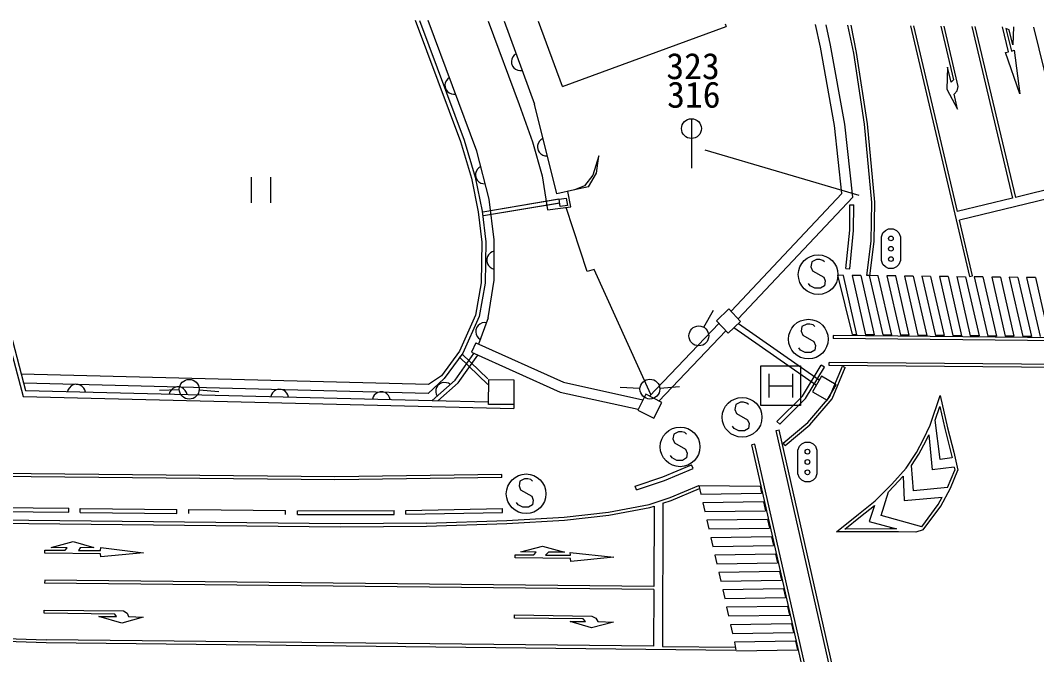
# Model space of a CAD drawing. Units: millimetres, scale not verified. Extents: x 40000 to 680000, y 20000 to 380000.
# Drawn here: x 68661 to 119900, y 293878 to 325867 of the extents above; entities that cross this region are included whole.
import ezdxf
from ezdxf.enums import TextEntityAlignment as Align

# ---------------------------------------------------------------- set-up
doc = ezdxf.new("R2010")
doc.units = ezdxf.units.MM
doc.header["$LTSCALE"] = 1000
for name, color, linetype, lineweight in [('M-BGD', 7, 'Continuous', 25), ('M-BGD-EXST', 7, 'Continuous', 25), ('M-STR-STRC', 7, 'Continuous', 25)]:
    doc.layers.add(name, color=color, linetype=linetype, lineweight=lineweight)
doc.styles.add('ＭＳ ゴシック', font='')
doc.styles.get('ＭＳ ゴシック').set_extended_font_data('MS Gothic')

msp = doc.modelspace()

# ---------------------------------------------------------------- linework, layer by layer
at = {"layer": 'M-BGD'}
for p, q in [((88567, 325867), (90848, 319764)), ((88782, 325865), (91038, 319827)), ((91679, 319268), (89224, 325860)), ((92247, 325827), (93810, 321614)), ((93053, 325818), (94581, 321642)), ((96002, 322529), (94793, 325800)), ((96002, 322529), (104239, 325562)), ((104189, 325698), (104239, 325562)), ((109004, 324512), (108752, 325649)), ((109514, 324614), (109286, 325643)), ((110677, 324218), (110386, 325631)), ((110825, 324244), (110540, 325629)), ((113533, 325597), (116519, 312953)), ((113687, 325595), (115900, 316228)), ((115071, 325580), (115703, 322862)), ((115948, 322532), (115231, 325578)), ((116624, 325563), (118681, 316903)), ((116779, 325562), (118827, 316938)), ((118473, 324283), (118175, 325547)), ((118518, 325389), (118352, 325457)), ((118352, 325457), (118636, 324311)), ((118697, 324639), (118518, 325389)), ((118735, 325541), (118697, 324639)), ((121549, 318197), (119753, 325530)), ((109709, 320564), (109004, 324512)), ((110224, 320638), (109514, 324614)), ((118636, 324311), (118760, 324354)), ((118760, 324354), (119049, 322152)), ((93443, 323914), (93424, 323811)), ((93497, 324030), (93443, 323914)), ((93563, 324111), (93497, 324030)), ((93652, 324182), (93563, 324111)), ((111219, 320631), (110677, 324218)), ((111368, 320649), (110825, 324244)), ((118331, 324239), (118473, 324283)), ((119049, 322152), (118331, 324239)), ((93424, 323811), (93427, 323697)), ((93427, 323697), (93476, 323562)), ((93476, 323562), (93547, 323473)), ((93547, 323473), (93629, 323407)), ((93629, 323407), (93744, 323353)), ((93744, 323353), (93847, 323334)), ((93847, 323334), (93961, 323337)), ((115412, 323503), (115369, 322390)), ((115594, 322753), (115412, 323503)), ((90140, 322832), (90087, 322716)), ((90206, 322914), (90140, 322832)), ((90294, 322985), (90206, 322914)), ((115703, 322862), (115594, 322753)), ((90087, 322716), (90068, 322613)), ((90068, 322613), (90072, 322499)), ((90072, 322499), (90122, 322364)), ((90122, 322364), (90194, 322276)), ((115369, 322390), (115916, 321389)), ((115742, 322138), (115892, 322314)), ((115892, 322314), (115948, 322532)), ((90194, 322276), (90276, 322210)), ((90276, 322210), (90391, 322157)), ((90391, 322157), (90495, 322138)), ((90495, 322138), (90608, 322142)), ((115916, 321389), (115742, 322138)), ((93810, 321614), (94477, 319735)), ((95703, 317113), (94581, 321642)), ((110085, 317137), (109709, 320564)), ((110628, 316955), (110224, 320638)), ((111589, 316687), (111219, 320631)), ((111739, 316692), (111368, 320649)), ((90848, 319764), (91404, 317909)), ((91038, 319827), (91598, 317957)), ((94477, 319735), (94962, 318018)), ((94833, 319769), (94767, 319660)), ((94907, 319843), (94833, 319769)), ((95003, 319904), (94907, 319843)), ((92291, 316852), (91679, 319268)), ((94737, 319559), (94728, 319446)), ((94728, 319446), (94763, 319306)), ((94767, 319660), (94737, 319559)), ((94763, 319306), (94825, 319210)), ((94825, 319210), (94899, 319136)), ((94899, 319136), (95008, 319071)), ((95008, 319071), (95108, 319040)), ((95108, 319040), (95222, 319031)), ((97835, 319039), (97519, 318051)), ((97715, 318160), (97835, 319039)), ((91639, 318251), (91609, 318151)), ((91705, 318360), (91639, 318251)), ((91779, 318435), (91705, 318360)), ((91874, 318496), (91779, 318435)), ((80306, 317958), (80306, 316658)), ((81294, 316658), (81294, 317958)), ((91404, 317909), (91744, 316206)), ((91598, 317957), (91942, 316238)), ((91609, 318151), (91601, 318037)), ((91601, 318037), (91636, 317897)), ((91636, 317897), (91698, 317802)), ((91698, 317802), (91772, 317728)), ((91772, 317728), (91881, 317662)), ((94962, 318018), (95243, 316310)), ((97519, 318051), (97104, 317518)), ((97312, 317462), (97715, 318160)), ((91881, 317662), (91982, 317632)), ((91982, 317632), (92095, 317624)), ((96606, 317311), (95703, 317113)), ((96421, 316463), (96271, 317237)), ((97104, 317518), (96606, 317311)), ((97312, 317462), (96606, 317311)), ((121875, 317215), (116003, 315790)), ((121733, 317643), (118827, 316938)), ((91977, 316215), (95816, 316864)), ((91977, 316215), (95741, 316851)), ((92010, 316018), (95848, 316667)), ((92558, 314791), (92291, 316852)), ((95819, 316847), (96182, 316906)), ((95878, 316478), (95819, 316847)), ((96182, 316906), (96242, 316537)), ((104495, 311196), (110085, 317137)), ((104853, 310817), (110628, 316955)), ((111555, 314724), (111589, 316687)), ((111705, 314714), (111739, 316692)), ((118681, 316903), (115900, 316228)), ((91744, 316206), (91923, 314679)), ((91942, 316238), (92123, 314689)), ((92010, 316018), (95774, 316654)), ((95243, 316310), (96421, 316463)), ((96242, 316537), (95878, 316478)), ((97238, 313193), (96174, 316431)), ((116665, 312988), (116003, 315790)), ((91923, 314679), (91896, 312625)), ((92123, 314689), (92096, 312606)), ((92552, 312756), (92558, 314791)), ((111340, 312994), (111555, 314724)), ((111489, 312976), (111705, 314714)), ((92358, 314134), (92267, 314045)), ((92448, 314188), (92358, 314134)), ((92556, 314224), (92448, 314188)), ((92177, 313847), (92176, 313703)), ((92176, 313703), (92212, 313595)), ((92213, 313955), (92177, 313847)), ((92212, 313595), (92266, 313505)), ((92267, 314045), (92213, 313955)), ((92266, 313505), (92356, 313414)), ((92356, 313414), (92446, 313360)), ((92446, 313360), (92553, 313324)), ((97593, 313299), (97238, 313193)), ((100442, 307000), (97593, 313299)), ((91896, 312625), (91605, 310998)), ((92096, 312606), (91798, 310939)), ((92255, 310862), (92552, 312756)), ((110613, 310017), (109882, 313009)), ((110154, 313006), (109882, 313009)), ((110835, 310015), (110154, 313006)), ((110594, 313001), (111275, 310010)), ((111034, 312996), (110594, 313001)), ((111034, 312996), (111715, 310006)), ((111474, 312991), (111340, 312994)), ((112155, 310001), (111474, 312991)), ((111914, 312986), (111474, 312991)), ((112595, 309997), (111914, 312986)), ((112354, 312981), (113035, 309992)), ((112794, 312976), (112354, 312981)), ((113475, 309988), (112794, 312976)), ((113234, 312971), (113915, 309983)), ((113674, 312966), (113234, 312971)), ((113674, 312966), (114355, 309979)), ((114114, 312961), (114795, 309974)), ((114554, 312956), (114114, 312961)), ((114554, 312956), (115235, 309970)), ((114994, 312951), (115675, 309965)), ((115434, 312946), (114994, 312951)), ((115434, 312946), (116115, 309961)), ((115874, 312941), (116555, 309956)), ((115874, 312941), (116314, 312936)), ((116314, 312936), (116995, 309952)), ((116519, 312953), (116665, 312988)), ((116753, 312931), (117435, 309947)), ((117193, 312926), (116753, 312931)), ((117193, 312926), (117875, 309943)), ((117633, 312921), (118315, 309938)), ((118073, 312916), (117633, 312921)), ((118073, 312916), (118755, 309934)), ((118513, 312911), (119195, 309930)), ((118953, 312906), (118513, 312911)), ((118953, 312906), (119635, 309925)), ((119393, 312901), (120075, 309921)), ((119833, 312896), (119393, 312901)), ((119833, 312896), (120515, 309916)), ((67645, 311283), (68800, 306898)), ((67839, 311334), (68929, 307195)), ((103114, 310389), (103607, 311259)), ((103753, 310715), (104386, 311312)), ((104386, 311312), (104975, 310687)), ((91605, 310998), (90797, 309187)), ((91798, 310939), (90971, 309087)), ((91833, 310551), (91751, 310485)), ((92255, 310862), (91765, 309533)), ((91949, 310604), (91833, 310551)), ((92052, 310624), (91949, 310604)), ((92165, 310620), (92052, 310624)), ((100377, 306916), (103878, 310582)), ((104342, 310090), (103753, 310715)), ((104975, 310687), (104342, 310090)), ((104861, 310579), (108943, 307737)), ((91630, 310261), (91627, 310147)), ((91627, 310147), (91646, 310044)), ((91680, 310396), (91630, 310261)), ((91646, 310044), (91699, 309929)), ((91751, 310485), (91680, 310396)), ((100859, 306668), (104235, 310203)), ((104638, 310369), (108793, 307476)), ((110835, 310015), (110613, 310017)), ((111715, 310006), (111275, 310010)), ((112595, 309997), (112155, 310001)), ((91618, 309599), (91405, 309125)), ((91618, 309599), (96039, 307612)), ((91699, 309929), (91765, 309847)), ((91765, 309847), (91854, 309776)), ((109640, 309970), (109639, 309820)), ((126116, 309660), (109639, 309820)), ((126117, 309810), (109640, 309970)), ((113475, 309988), (113035, 309992)), ((114355, 309979), (113915, 309983)), ((115235, 309970), (114795, 309974)), ((116115, 309961), (115675, 309965)), ((116995, 309952), (116555, 309956)), ((117875, 309943), (117435, 309947)), ((118755, 309934), (118315, 309938)), ((119635, 309925), (119195, 309930)), ((90797, 309187), (89887, 307933)), ((90971, 309087), (90037, 307800)), ((90587, 307722), (91533, 309067)), ((90737, 307588), (91719, 308984)), ((90923, 309046), (92232, 307780)), ((90923, 309046), (92232, 307780)), ((91405, 309125), (95875, 307116)), ((90784, 308902), (92227, 307507)), ((90784, 308902), (92227, 307507)), ((109434, 308465), (109436, 308615)), ((126592, 308304), (109434, 308465)), ((126594, 308454), (109436, 308615)), ((89237, 307500), (68710, 308026)), ((109453, 306860), (110114, 308420)), ((109582, 306780), (110252, 308362)), ((110114, 308420), (110252, 308362)), ((89225, 307051), (68830, 307572)), ((71319, 307478), (71228, 307427)), ((71428, 307512), (71319, 307478)), ((71572, 307508), (71428, 307512)), ((71679, 307470), (71572, 307508)), ((71768, 307413), (71679, 307470)), ((90037, 307800), (89225, 307051)), ((89887, 307933), (89237, 307500)), ((89422, 306693), (90587, 307722)), ((89701, 307443), (89643, 307344)), ((89808, 307538), (89701, 307443)), ((89716, 306685), (90737, 307588)), ((89913, 307583), (89808, 307538)), ((90016, 307602), (89913, 307583)), ((90143, 307594), (90016, 307602)), ((90243, 307562), (90143, 307594)), ((90342, 307505), (90243, 307562)), ((92271, 306502), (92274, 307748)), ((92274, 307748), (93547, 307745)), ((93547, 307745), (93543, 306287)), ((96039, 307612), (100053, 306730)), ((109048, 307920), (108599, 307137)), ((109794, 307492), (109048, 307920)), ((109344, 306709), (109794, 307492)), ((68929, 307195), (89422, 306693)), ((71080, 307250), (71041, 307143)), ((71136, 307339), (71080, 307250)), ((71228, 307427), (71136, 307339)), ((71855, 307321), (71768, 307413)), ((71907, 307230), (71855, 307321)), ((71941, 307121), (71907, 307230)), ((76677, 307240), (75678, 307196)), ((76203, 307125), (76164, 307018)), ((76259, 307213), (76203, 307125)), ((76351, 307301), (76259, 307213)), ((76443, 307353), (76351, 307301)), ((76551, 307386), (76443, 307353)), ((76695, 307383), (76551, 307386)), ((76802, 307344), (76695, 307383)), ((76891, 307288), (76802, 307344)), ((76979, 307196), (76891, 307288)), ((77031, 307104), (76979, 307196)), ((77064, 306996), (77031, 307104)), ((77675, 307227), (78673, 307156)), ((81326, 306999), (81288, 306892)), ((81382, 307088), (81326, 306999)), ((81475, 307176), (81382, 307088)), ((81566, 307227), (81475, 307176)), ((81675, 307261), (81566, 307227)), ((81819, 307257), (81675, 307261)), ((81926, 307218), (81819, 307257)), ((82014, 307162), (81926, 307218)), ((82102, 307070), (82014, 307162)), ((82154, 306979), (82102, 307070)), ((82187, 306870), (82154, 306979)), ((86506, 306962), (86450, 306874)), ((86598, 307050), (86506, 306962)), ((86689, 307102), (86598, 307050)), ((86798, 307135), (86689, 307102)), ((86942, 307132), (86798, 307135)), ((87049, 307093), (86942, 307132)), ((87138, 307037), (87049, 307093)), ((87226, 306945), (87138, 307037)), ((87277, 306853), (87226, 306945)), ((89612, 307244), (89604, 307117)), ((89604, 307117), (89623, 307014)), ((89643, 307344), (89612, 307244)), ((89623, 307014), (89668, 306909)), ((95875, 307116), (99807, 306251)), ((99902, 307295), (98903, 307343)), ((100196, 307008), (99789, 306215)), ((101003, 306594), (100196, 307008)), ((100900, 307314), (101896, 307402)), ((108599, 307137), (109344, 306709)), ((114532, 305454), (115039, 306945)), ((115039, 306945), (115409, 305316)), ((68800, 306898), (89415, 306393)), ((86450, 306874), (86411, 306766)), ((87311, 306744), (87277, 306853)), ((89422, 306693), (92271, 306620)), ((93544, 306498), (92271, 306502)), ((100595, 305801), (101003, 306594)), ((108360, 305582), (109453, 306860)), ((108466, 305475), (109582, 306780)), ((89415, 306393), (93548, 306287)), ((99789, 306215), (100595, 305801)), ((114777, 305708), (115010, 306394)), ((115010, 306394), (115263, 305281)), ((107125, 304543), (108360, 305582)), ((107221, 304428), (108466, 305475)), ((114190, 304742), (114532, 305454)), ((115043, 303724), (114777, 305708)), ((106774, 305175), (106920, 305208)), ((110644, 288083), (106774, 305175)), ((110790, 288116), (106920, 305208)), ((114324, 304674), (114467, 304971)), ((114467, 304971), (114627, 303195)), ((115263, 305281), (115634, 303803)), ((115409, 305316), (115716, 304092)), ((105693, 304499), (105547, 304466)), ((109194, 288362), (105547, 304466)), ((109340, 288395), (105693, 304499)), ((107221, 304428), (107125, 304543)), ((113838, 304073), (114190, 304742)), ((113967, 303997), (114324, 304674)), ((113321, 303279), (113838, 304073)), ((113589, 303416), (113967, 303997)), ((115716, 304092), (115923, 303176)), ((113693, 302140), (113589, 303416)), ((115628, 303802), (115043, 303724)), ((84521, 302839), (65744, 303037)), ((84521, 302689), (65748, 302887)), ((92939, 302957), (84521, 302839)), ((92942, 302807), (92939, 302957)), ((112593, 302475), (113321, 303279)), ((112702, 302372), (113163, 302882)), ((113163, 302882), (113213, 301657)), ((115734, 303331), (114627, 303195)), ((115410, 302314), (115767, 303188)), ((115555, 302272), (115923, 303176)), ((115734, 303331), (115767, 303188)), ((92942, 302807), (84521, 302689)), ((101416, 301798), (102876, 302411)), ((102876, 302411), (102975, 301973)), ((102876, 302411), (105952, 302372)), ((105952, 302372), (106033, 302018)), ((111764, 301638), (112593, 302475)), ((112427, 302094), (112702, 302372)), ((115407, 302314), (113693, 302140)), ((101469, 301658), (102910, 302263)), ((102975, 301973), (106033, 302018)), ((112053, 300903), (112427, 302094)), ((113213, 301657), (115136, 301814)), ((114935, 301443), (115136, 301814)), ((115062, 301362), (115555, 302272)), ((98307, 301065), (100365, 301449)), ((98330, 300917), (100402, 301303)), ((100365, 301449), (101416, 301798)), ((100402, 301303), (100615, 301374)), ((100615, 301374), (100598, 297313)), ((101055, 301520), (101035, 294298)), ((101055, 301520), (101469, 301658)), ((106133, 301579), (103075, 301534)), ((103075, 301534), (103175, 301095)), ((106133, 301579), (106233, 301140)), ((110921, 300957), (111764, 301638)), ((111015, 300840), (111719, 301409)), ((111719, 301409), (111450, 300601)), ((114105, 300320), (114935, 301443)), ((114184, 300174), (115062, 301362)), ((93186, 300651), (96080, 300806)), ((96080, 300806), (98307, 301065)), ((96093, 300657), (98330, 300917)), ((103175, 301095), (106233, 301140)), ((109803, 300065), (110921, 300957)), ((110232, 300215), (111015, 300840)), ((114105, 300320), (112053, 300903)), ((84809, 300477), (65805, 300683)), ((65809, 300533), (84809, 300327)), ((89130, 300507), (84809, 300477)), ((84809, 300327), (89141, 300357)), ((89130, 300507), (93186, 300651)), ((89135, 300357), (93193, 300501)), ((93193, 300501), (96093, 300657)), ((106333, 300701), (103274, 300656)), ((103274, 300656), (103374, 300217)), ((106333, 300701), (106433, 300263)), ((111450, 300601), (112834, 300219)), ((103374, 300217), (106433, 300263)), ((106533, 299824), (103474, 299778)), ((103474, 299778), (103573, 299340)), ((106533, 299824), (106633, 299385)), ((112495, 300068), (109803, 300065)), ((112495, 300218), (110262, 300215)), ((112840, 300217), (112495, 300218)), ((112936, 300066), (112495, 300068)), ((113806, 300060), (112936, 300066)), ((114184, 300174), (113806, 300060)), ((70219, 299277), (71323, 299577)), ((71022, 299271), (70219, 299277)), ((70928, 299140), (71022, 299271)), ((71323, 299577), (72359, 299283)), ((71671, 299271), (71599, 299131)), ((72359, 299283), (71671, 299271)), ((72711, 299126), (72713, 299279)), ((72713, 299279), (74868, 299018)), ((93894, 299062), (94981, 299357)), ((94981, 299357), (96090, 299044)), ((103573, 299340), (106633, 299385)), ((69900, 299152), (70928, 299140)), ((69900, 298999), (69900, 299152)), ((72701, 298962), (69900, 298999)), ((71599, 299131), (72711, 299126)), ((72719, 298815), (72701, 298962)), ((74868, 299018), (72719, 298815)), ((93604, 298758), (93605, 298914)), ((96394, 298728), (93604, 298758)), ((93605, 298914), (94554, 298910)), ((94663, 299045), (93894, 299062)), ((94554, 298910), (94663, 299045)), ((95289, 299046), (95140, 298902)), ((95140, 298902), (96394, 298892)), ((96090, 299044), (95289, 299046)), ((96394, 298892), (96389, 299031)), ((96389, 299031), (98591, 298797)), ((96407, 298579), (96394, 298728)), ((98591, 298797), (96407, 298579)), ((106734, 298947), (103673, 298901)), ((103673, 298901), (103772, 298462)), ((106734, 298947), (106834, 298508)), ((103772, 298462), (106834, 298508)), ((106934, 298069), (103872, 298023)), ((103872, 298023), (103972, 297584)), ((106934, 298069), (107034, 297630)), ((69889, 297631), (69888, 297481)), ((100597, 297163), (69888, 297481)), ((100598, 297313), (69889, 297631)), ((103972, 297584), (107034, 297630)), ((107134, 297192), (104071, 297145)), ((107134, 297192), (107234, 296753)), ((100597, 297163), (100585, 294303)), ((104071, 297145), (104171, 296707)), ((104171, 296707), (107234, 296753)), ((107334, 296314), (104271, 296268)), ((104271, 296268), (104370, 295829)), ((107334, 296314), (107435, 295876)), ((69857, 296121), (73858, 296084)), ((69869, 295967), (69857, 296121)), ((73419, 295928), (69869, 295967)), ((73773, 295470), (72611, 295803)), ((72611, 295803), (73502, 295800)), ((73502, 295800), (73419, 295928)), ((74851, 295778), (73773, 295470)), ((73858, 296084), (74046, 295967)), ((74046, 295967), (74114, 295805)), ((74114, 295805), (74851, 295778)), ((93568, 295880), (97476, 295822)), ((93579, 295724), (93568, 295880)), ((97034, 295679), (93579, 295724)), ((97154, 295549), (97034, 295679)), ((97476, 295822), (97675, 295714)), ((97675, 295714), (97771, 295551)), ((104370, 295829), (107435, 295876)), ((96376, 295543), (97154, 295549)), ((97461, 295228), (96376, 295543)), ((98565, 295519), (97461, 295228)), ((97771, 295551), (98565, 295519)), ((107535, 295437), (104470, 295390)), ((104470, 295390), (104570, 294951)), ((107535, 295437), (107635, 294998)), ((67952, 294702), (69969, 294634)), ((100585, 294303), (69969, 294634)), ((104570, 294951), (107635, 294998)), ((67944, 294552), (69966, 294484)), ((69966, 294484), (104734, 294108)), ((101035, 294298), (104710, 294258)), ((107735, 294559), (104669, 294513)), ((104669, 294513), (104734, 294108)), ((104769, 294074), (107835, 294121)), ((107735, 294559), (107835, 294121))]:
    msp.add_line(p, q, dxfattribs=at)
for centre in [(102867, 309954), (77176, 307262), (100402, 307270)]:
    msp.add_circle(centre, 500, dxfattribs=at)
at = {"layer": 'M-BGD-EXST'}
for p, q in [((112073, 314948), (112153, 315148)), ((112153, 315148), (112273, 315268)), ((112273, 315268), (112433, 315348)), ((112433, 315348), (112673, 315348)), ((112673, 315348), (112833, 315268)), ((112833, 315268), (112953, 315148)), ((112953, 315148), (113033, 314948)), ((112073, 313748), (112073, 314948)), ((113033, 314948), (113033, 313748)), ((108562, 313682), (108522, 313442)), ((108802, 313802), (108562, 313682)), ((108962, 313802), (108802, 313802)), ((109122, 313762), (108962, 313802)), ((109202, 313682), (109122, 313762)), ((112153, 313548), (112073, 313748)), ((113033, 313748), (112953, 313548)), ((108522, 313442), (108602, 313242)), ((108602, 313242), (109162, 312922)), ((112273, 313428), (112153, 313548)), ((112433, 313348), (112273, 313428)), ((112673, 313348), (112433, 313348)), ((112833, 313428), (112673, 313348)), ((112953, 313548), (112833, 313428)), ((108482, 312482), (108402, 312602)), ((109162, 312922), (109242, 312722)), ((109242, 312722), (109202, 312482)), ((108722, 312362), (108482, 312482)), ((109002, 312362), (108722, 312362)), ((109202, 312482), (109002, 312362)), ((108309, 310552), (108069, 310432)), ((108469, 310552), (108309, 310552)), ((108629, 310512), (108469, 310552)), ((108709, 310432), (108629, 310512)), ((108069, 310432), (108029, 310192)), ((108029, 310192), (108109, 309992)), ((108109, 309992), (108669, 309672)), ((108669, 309672), (108749, 309472)), ((107989, 309232), (107909, 309352)), ((108229, 309112), (107989, 309232)), ((108509, 309112), (108229, 309112)), ((108709, 309232), (108509, 309112)), ((108749, 309472), (108709, 309232)), ((105994, 306443), (105994, 308443)), ((105994, 308443), (107994, 308443)), ((106394, 308043), (106394, 306843)), ((107594, 308043), (107594, 306843)), ((107994, 308443), (107994, 306443)), ((106394, 307443), (107594, 307443)), ((104728, 306488), (104688, 306248)), ((104968, 306608), (104728, 306488)), ((105128, 306608), (104968, 306608)), ((105288, 306568), (105128, 306608)), ((105368, 306488), (105288, 306568)), ((107994, 306443), (105994, 306443)), ((104688, 306248), (104768, 306048)), ((104768, 306048), (105328, 305728)), ((104648, 305288), (104568, 305408)), ((105328, 305728), (105408, 305528)), ((105408, 305528), (105368, 305288)), ((101603, 304998), (101563, 304758)), ((101843, 305118), (101603, 304998)), ((102003, 305118), (101843, 305118)), ((102163, 305078), (102003, 305118)), ((102243, 304998), (102163, 305078)), ((104888, 305168), (104648, 305288)), ((105168, 305168), (104888, 305168)), ((105368, 305288), (105168, 305168)), ((101563, 304758), (101643, 304558)), ((101643, 304558), (102203, 304238)), ((107865, 304195), (107945, 304395)), ((107945, 304395), (108065, 304515)), ((108065, 304515), (108225, 304595)), ((108225, 304595), (108465, 304595)), ((108465, 304595), (108625, 304515)), ((108625, 304515), (108745, 304395)), ((108745, 304395), (108825, 304195)), ((101523, 303798), (101443, 303918)), ((102203, 304238), (102283, 304038)), ((102283, 304038), (102243, 303798)), ((107865, 302995), (107865, 304195)), ((108825, 304195), (108825, 302995)), ((101763, 303678), (101523, 303798)), ((102043, 303678), (101763, 303678)), ((102243, 303798), (102043, 303678)), ((107945, 302795), (107865, 302995)), ((108825, 302995), (108745, 302795)), ((93843, 302630), (93803, 302390)), ((93803, 302390), (93883, 302190)), ((94083, 302750), (93843, 302630)), ((94243, 302750), (94083, 302750)), ((94403, 302710), (94243, 302750)), ((94483, 302630), (94403, 302710)), ((108065, 302675), (107945, 302795)), ((108225, 302595), (108065, 302675)), ((108465, 302595), (108225, 302595)), ((108625, 302675), (108465, 302595)), ((108745, 302795), (108625, 302675)), ((93883, 302190), (94443, 301870)), ((94443, 301870), (94523, 301670)), ((93763, 301430), (93683, 301550)), ((94003, 301310), (93763, 301430)), ((94283, 301310), (94003, 301310)), ((94483, 301430), (94283, 301310)), ((94523, 301670), (94483, 301430))]:
    msp.add_line(p, q, dxfattribs=at)
for centre, radius in [((112553, 314868), 120), ((112553, 314348), 120), ((108882, 313042), 1000), ((112553, 313828), 120), ((108389, 309792), 1000), ((105048, 305848), 1000), ((101923, 304358), 1000), ((108345, 304115), 120), ((108345, 303595), 120), ((94163, 301990), 1000), ((108345, 303075), 120)]:
    msp.add_circle(centre, radius, dxfattribs=at)
at = {"layer": 'M-STR-STRC'}
for p, q in [((102497, 320906), (102497, 318406)), ((103178, 319341), (110937, 317052)), ((110474, 315284), (110475, 316561)), ((110475, 316561), (110675, 316561)), ((110674, 315274), (110675, 316561)), ((110277, 313347), (110474, 315284)), ((110476, 313327), (110674, 315274)), ((110277, 313347), (110476, 313327)), ((108088, 306922), (109038, 308485)), ((109209, 308381), (109038, 308485)), ((108247, 306798), (109209, 308381)), ((106803, 305641), (108088, 306922)), ((106944, 305499), (108247, 306798)), ((106944, 305499), (106803, 305641)), ((101061, 302843), (102501, 303456)), ((102580, 303272), (102501, 303456)), ((99655, 302382), (101061, 302843)), ((101131, 302656), (102580, 303272)), ((99718, 302192), (99655, 302382)), ((99718, 302192), (101131, 302656)), ((66237, 301308), (71114, 301261)), ((66235, 301108), (71112, 301061)), ((71112, 301061), (71114, 301261)), ((71675, 301041), (71677, 301241)), ((71675, 301041), (76548, 300993)), ((71677, 301241), (76550, 301193)), ((76548, 300993), (76550, 301193)), ((77157, 301000), (77159, 301200)), ((77159, 301200), (82036, 301144)), ((82034, 300944), (82036, 301144)), ((82633, 301140), (87511, 301143)), ((82633, 300940), (82633, 301140)), ((82633, 300940), (87511, 300943)), ((87511, 300943), (87511, 301143)), ((88100, 301156), (92969, 301254)), ((88104, 300956), (88100, 301156)), ((88104, 300956), (92973, 301054)), ((92973, 301054), (92969, 301254))]:
    msp.add_line(p, q, dxfattribs=at)
msp.add_circle((102497, 320406), 500, dxfattribs=at)

# ---------------------------------------------------------------- texts
at = {"layer": 'M-STR-STRC', "style": 'ＭＳ ゴシック'}
for s, p in [('323', (101228, 322505)), ('316', (101270, 321064))]:
    msp.add_text(s, height=1320, dxfattribs=at).set_placement(p, align=Align.BOTTOM_LEFT)

doc.saveas('drawing.dxf')
